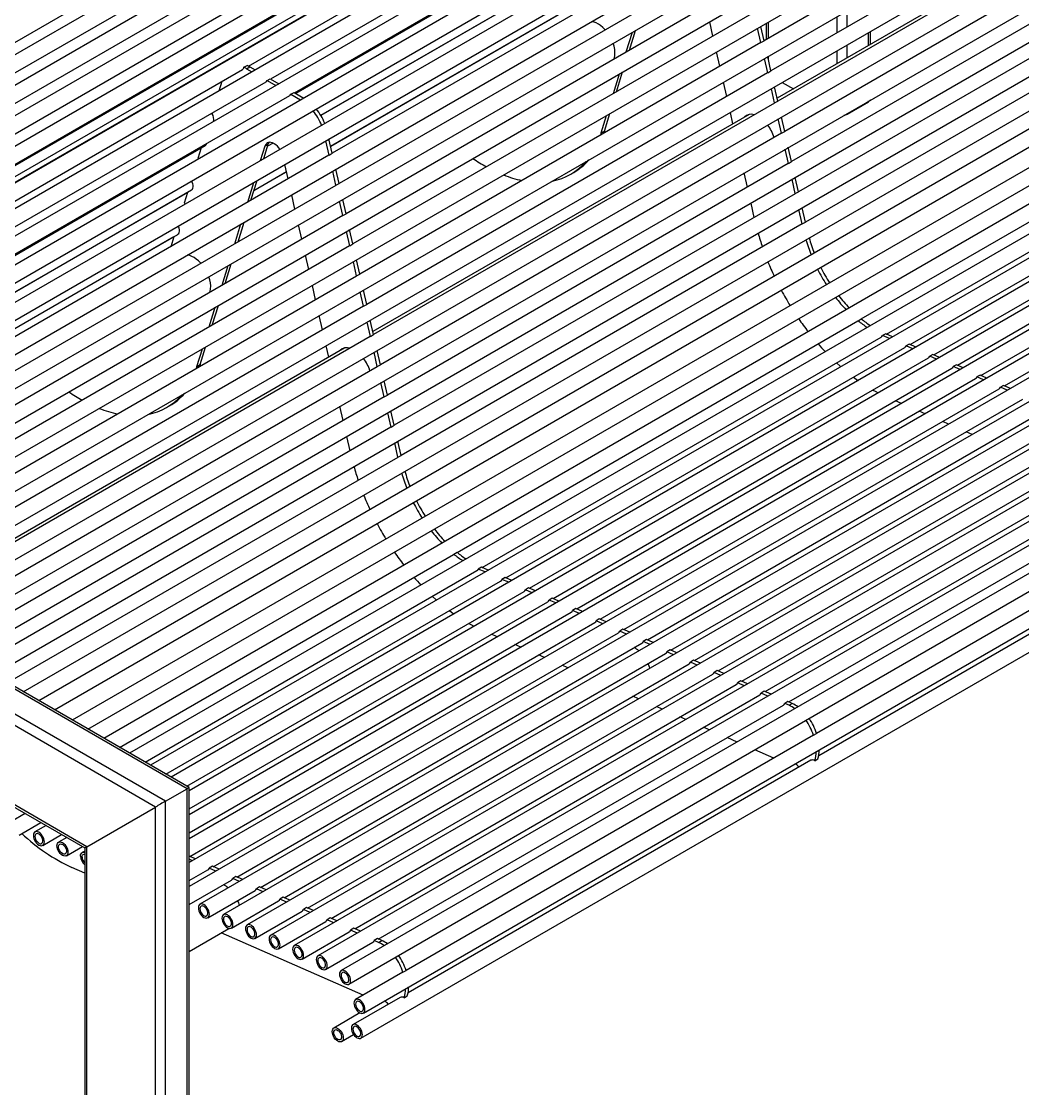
# Model space of a CAD drawing. Header units: millimetres. Extents: x 3563 to 9503, y -2974 to 1226.
# Drawn here: x 7806 to 8705, y -1466 to -508 of the extents above; entities that cross this region are included whole.
import ezdxf

# ---------------------------------------------------------------- set-up
doc = ezdxf.new("R2010")
doc.units = ezdxf.units.MM

# ---------------------------------------------------------------- blocks, each defined once
blk = doc.blocks.new('izometria')
for p, q in [((-1000.36, 3041.91), (-2188.3, 2356.13)), ((-1015.1, 3033.82), (-2203.04, 2348.04)), ((-979.17, 3031.02), (-2167.11, 2345.23)), ((-957.85, 3018.71), (-2145.79, 2332.93)), ((-936.66, 3005.14), (-2124.6, 2319.36)), ((-2117.6, 2307.23), (-929.66, 2993.01)), ((-921.92, 2980.04), (-2109.86, 2294.25)), ((-2102.86, 2282.13), (-914.92, 2967.91)), ((-1358.91, 2949.99), (-2466.13, 2310.81)), ((-1337.75, 2934.83), (-2442.42, 2297.12)), ((-2096.65, 2255), (-908.72, 2940.78)), ((-1316.58, 2919.67), (-2418.71, 2283.43)), ((-2090.47, 2227.87), (-902.53, 2913.65)), ((-1295.42, 2904.52), (-2395, 2269.74)), ((-1274.26, 2889.36), (-2371.28, 2256.06)), ((-2084.29, 2200.74), (-896.35, 2886.52)), ((-2078.11, 2173.61), (-890.17, 2859.4)), ((-2071.92, 2146.49), (-883.98, 2832.27)), ((-936.24, 2818.27), (-1301.88, 2607.19)), ((-2065.74, 2119.36), (-877.8, 2805.14)), ((-1764.91, 2584.38), (-1407.25, 2790.86)), ((-930.06, 2791.14), (-1295.69, 2580.07)), ((-1744.84, 2572.84), (-1386.06, 2779.96)), ((-2059.56, 2092.23), (-871.62, 2778.02)), ((-1723.52, 2560.53), (-1364.74, 2767.65)), ((-923.87, 2764.02), (-1289.51, 2552.94)), ((-2046.95, 2068.82), (-865.44, 2750.89)), ((-946.71, 2753.8), (-1290.11, 2555.56)), ((-917.69, 2736.89), (-1283.33, 2525.81)), ((-2020.36, 2053.47), (-859.25, 2723.76)), ((-1722.6, 2560), (-1440.56, 2722.82)), ((-2146.29, 2506.66), (-1786.97, 2714.09)), ((-1444.02, 2720.57), (-1722.38, 2559.87)), ((-1329.61, 2713.97), (-1689.59, 2506.15)), ((-911.51, 2709.76), (-1277.15, 2498.68)), ((-2125.12, 2491.5), (-1765.8, 2698.93)), ((-1993.77, 2038.12), (-853.07, 2696.64)), ((-2103.96, 2476.34), (-1744.64, 2683.77)), ((-1699.92, 2540.25), (-1452.92, 2682.84)), ((-1323.42, 2686.84), (-1683.41, 2479.03)), ((-1456.38, 2680.59), (-1699.81, 2540.07)), ((-905.33, 2682.63), (-1270.96, 2471.56)), ((-2082.79, 2461.19), (-1723.48, 2668.61)), ((-1967.19, 2022.77), (-846.89, 2669.51)), ((-844.94, 2654.25), (-1953, 2014.58)), ((-1317.24, 2659.71), (-1677.23, 2451.9)), ((-899.14, 2655.51), (-1264.78, 2444.43)), ((-2061.63, 2446.03), (-1702.31, 2653.46)), ((-1710.79, 2647.33), (-2060.68, 2445.35)), ((-1939, 2006.5), (-837.94, 2642.13)), ((-1691.05, 2512.54), (-1465.29, 2642.87)), ((-1468.75, 2640.62), (-1691, 2512.31)), ((-830.02, 2628.23), (-1923, 1997.27)), ((-1311.06, 2632.59), (-1671.04, 2424.77)), ((-1236.33, 2614.34), (-1236.33, 2628.87)), ((-1227.28, 2619.56), (-1227.28, 2634.09)), ((-1909, 1989.18), (-823.02, 2616.11)), ((-1422.76, 2598.8), (-1417.29, 2616.49)), ((-1347.74, 2611.41), (-1350.67, 2624.25)), ((-1304.7, 2605.55), (-1307.63, 2618.4)), ((-1301.87, 2607.18), (-1304.8, 2620.03)), ((-1299.86, 2622.89), (-1299.86, 2608.36)), ((-1297.99, 2609.44), (-1297.99, 2623.97)), ((-810.86, 2606.66), (-1894.73, 1980.95)), ((-1638.25, 2608.45), (-1638.13, 2608.58)), ((-1638.13, 2608.58), (-1635.3, 2610.21)), ((-1638.13, 2608.58), (-1638.08, 2608.54)), ((-1635.3, 2610.21), (-1635.25, 2610.17)), ((-1425.59, 2597.17), (-1420.11, 2614.86)), ((-1304.7, 2605.55), (-1301.87, 2607.18)), ((-1208.04, 2602.94), (-1208.04, 2614.5)), ((-1206.17, 2604.02), (-1206.17, 2615.58)), ((-1304.87, 2605.46), (-1664.86, 2397.64)), ((-1341.56, 2584.28), (-1344.49, 2597.12)), ((-1304.7, 2605.55), (-1304.87, 2605.46)), ((-1236.33, 2586.61), (-1236.33, 2598.17)), ((-1227.28, 2591.84), (-1227.28, 2603.4)), ((-789.75, 2592.09), (-1871.56, 1967.57)), ((-1612.89, 2590.5), (-1612.69, 2590.36)), ((-1610.06, 2592.13), (-1609.86, 2591.99)), ((-1298.52, 2578.42), (-1301.45, 2591.27)), ((-1295.69, 2580.06), (-1298.62, 2592.91)), ((-1297.99, 2590.13), (-1297.99, 2593.27)), ((-2133.55, 2371.57), (-1770.24, 2581.31)), ((-768.58, 2582.74), (-1852.88, 1956.79)), ((-1768.91, 2583.31), (-1766.09, 2584.94)), ((-1766.48, 2582.07), (-1763.65, 2583.7)), ((-1766.48, 2582.07), (-1761.67, 2579.29)), ((-1763.65, 2583.7), (-1758.84, 2580.92)), ((-1298.69, 2578.33), (-1658.68, 2370.52)), ((-1437.14, 2559.8), (-1431.67, 2577.49)), ((-1434.32, 2561.43), (-1428.84, 2579.12)), ((-1298.52, 2578.42), (-1298.69, 2578.33)), ((-1298.52, 2578.42), (-1295.69, 2580.06)), ((-2113.47, 2360.03), (-1749.04, 2570.41)), ((-747.42, 2573.46), (-1834.26, 1946.04)), ((-1791.16, 2562.26), (-1788.53, 2570.75)), ((-1748.07, 2571.44), (-1745.24, 2573.07)), ((-1748.07, 2571.44), (-1740.35, 2566.98)), ((-1745.24, 2573.07), (-1737.52, 2568.61)), ((-1587.5, 2572.32), (-1587.3, 2572.18)), ((-1584.67, 2573.95), (-1584.48, 2573.81)), ((-1335.38, 2557.15), (-1338.31, 2570)), ((-1285.58, 2569.74), (-1275.57, 2563.96)), ((-1214.54, 2357.46), (-849.12, 2568.41)), ((-726.25, 2564.18), (-1818.1, 1933.87)), ((-1726.76, 2559.13), (-1723.93, 2560.77)), ((-1726.76, 2559.13), (-1718, 2554.08)), ((-1723.93, 2560.77), (-1715.17, 2555.71)), ((-1654.22, 2566.64), (-1654.02, 2566.5)), ((-1292.34, 2551.3), (-1295.27, 2564.15)), ((-1289.51, 2552.93), (-1292.44, 2565.78)), ((-2092.16, 2347.72), (-1727.73, 2558.1)), ((-705.09, 2554.9), (-1818.1, 1912.38)), ((-1292.51, 2551.21), (-1652.5, 2343.39)), ((-1292.34, 2551.3), (-1292.51, 2551.21)), ((-1292.34, 2551.3), (-1289.51, 2552.93)), ((-1227.28, 2541.31), (-1208.04, 2552.41)), ((-1208.04, 2552.41), (-1208.04, 2553.11)), ((-1191.85, 2343.79), (-828.01, 2553.84)), ((-683.93, 2545.63), (-1818.1, 1890.88)), ((-1797.54, 2541.64), (-1797.24, 2542.59)), ((-1315.35, 2540.99), (-1653.1, 2346.02)), ((-1628.83, 2548.46), (-1628.63, 2548.32)), ((-1448.11, 2524.36), (-1443.23, 2540.12)), ((-1445.28, 2525.99), (-1440.4, 2541.75)), ((-1329.8, 2532.65), (-1332.12, 2542.87)), ((-1316.66, 2540.24), (-1316.11, 2540.8)), ((-1227.28, 2541.31), (-1227.28, 2542)), ((-1170.62, 2334.48), (-806.84, 2544.49)), ((-662.76, 2536.35), (-1818.1, 1869.39)), ((-1286.15, 2524.17), (-1289.08, 2537.02)), ((-1283.33, 2525.8), (-1286.25, 2538.65)), ((-1149.45, 2325.2), (-785.67, 2535.21)), ((-641.6, 2527.07), (-1818.1, 1847.89)), ((-1286.33, 2524.08), (-1646.31, 2316.26)), ((-1448.11, 2524.36), (-1448.73, 2522.41)), ((-1448.11, 2524.36), (-1445.28, 2525.99)), ((-1445.28, 2525.99), (-1445.9, 2524.05)), ((-1286.15, 2524.17), (-1286.33, 2524.08)), ((-1286.15, 2524.17), (-1283.33, 2525.8)), ((-1128.29, 2315.93), (-764.51, 2525.93)), ((-2091.24, 2347.19), (-1803.55, 2513.27)), ((-1807, 2511.02), (-2091.02, 2347.07)), ((-1809.9, 2501.66), (-1806.91, 2511.33)), ((-620.43, 2517.79), (-1808.37, 1832.01)), ((-1753.89, 2499.75), (-1749.87, 2512.74)), ((-1751.06, 2501.38), (-1747.04, 2514.37)), ((-1749.87, 2512.74), (-1747.04, 2514.37)), ((-1742.77, 2515.27), (-1747.64, 2512.46)), ((-1747.54, 2512.77), (-1743.01, 2515.38)), ((-1742.09, 2514.91), (-1741.68, 2514.68)), ((-1692.42, 2504.51), (-1695.35, 2517.38)), ((-1689.59, 2506.14), (-1692.52, 2519.01)), ((-1277.14, 2498.68), (-1280.07, 2511.53)), ((-1107.12, 2306.65), (-743.35, 2516.65)), ((-1692.59, 2504.42), (-2058.23, 2293.34)), ((-1809.62, 2501.18), (-1809.9, 2501.66)), ((-599.27, 2508.52), (-1787.21, 1822.73)), ((-1692.42, 2504.51), (-1692.59, 2504.42)), ((-1692.42, 2504.51), (-1689.59, 2506.14)), ((-1279.97, 2497.04), (-1282.9, 2509.89)), ((-1085.96, 2297.37), (-722.18, 2507.38)), ((-578.1, 2499.24), (-1766.04, 1813.46)), ((-1729.28, 2483.24), (-1732.21, 2496.1)), ((-1683.41, 2479.02), (-1686.34, 2491.87)), ((-1280.14, 2496.95), (-1640.13, 2289.14)), ((-1279.97, 2497.04), (-1280.14, 2496.95)), ((-1279.97, 2497.04), (-1277.14, 2498.68)), ((-1762.63, 2463.99), (-1757.15, 2481.7)), ((-1730.68, 2489.4), (-1760, 2472.48)), ((-1759.91, 2472.79), (-1730.73, 2489.63)), ((-556.94, 2489.96), (-1744.88, 1804.18)), ((-1686.24, 2477.38), (-1689.17, 2490.23)), ((-1475.5, 2487.38), (-1472.67, 2489.02)), ((-1316.83, 2475.77), (-1319.76, 2488.61)), ((-1273.79, 2469.92), (-1276.72, 2482.77)), ((-1270.96, 2471.55), (-1273.89, 2484.4)), ((-2068.56, 2327.45), (-1815.91, 2473.3)), ((-1686.41, 2477.29), (-2052.05, 2266.22)), ((-1765.46, 2462.36), (-1759.98, 2480.07)), ((-535.78, 2480.68), (-1723.72, 1794.9)), ((-1686.24, 2477.38), (-1686.41, 2477.29)), ((-1686.24, 2477.38), (-1683.41, 2479.02)), ((-1819.37, 2471.05), (-2068.45, 2327.26)), ((-1822.27, 2461.68), (-1819.27, 2471.36)), ((-1723.1, 2456.12), (-1726.02, 2468.96)), ((-514.61, 2471.41), (-1702.55, 1785.62)), ((-1680.05, 2450.26), (-1682.98, 2463.11)), ((-1677.23, 2451.89), (-1680.15, 2464.74)), ((-1273.96, 2469.83), (-1633.95, 2262.01)), ((-1273.79, 2469.92), (-1273.96, 2469.83)), ((-1273.79, 2469.92), (-1270.96, 2471.55)), ((-1821.68, 2460.61), (-1822.27, 2461.68)), ((-493.67, 2458.19), (-1681.61, 1772.41)), ((-1310.65, 2448.65), (-1313.58, 2461.49)), ((-1267.61, 2442.79), (-1270.54, 2455.64)), ((-1264.78, 2444.42), (-1267.71, 2457.27)), ((-1680.23, 2450.17), (-2045.86, 2239.09)), ((-1774.19, 2426.62), (-1768.71, 2444.31)), ((-1680.05, 2450.26), (-1680.23, 2450.17)), ((-1680.05, 2450.26), (-1677.23, 2451.89)), ((-1674.61, 1760.28), (-486.67, 2446.06)), ((-1267.61, 2442.79), (-1264.78, 2444.42)), ((-1777.01, 2424.99), (-1771.54, 2442.68)), ((-1716.91, 2428.99), (-1719.84, 2441.83)), ((-1673.87, 2423.13), (-1676.8, 2435.98)), ((-1671.04, 2424.76), (-1673.97, 2437.61)), ((-1267.78, 2442.7), (-1627.77, 2234.88)), ((-1267.61, 2442.79), (-1267.78, 2442.7)), ((-2059.68, 2299.73), (-1828.28, 2433.32)), ((-1831.74, 2431.07), (-2059.63, 2299.51)), ((-1834.36, 2422.58), (-1831.64, 2431.38)), ((-1673.87, 2423.13), (-1671.04, 2424.76)), ((-1674.04, 2423.04), (-2039.68, 2211.96)), ((-1710.73, 2401.86), (-1713.66, 2414.7)), ((-1673.87, 2423.13), (-1674.04, 2423.04)), ((-1661.65, 1734.33), (-473.71, 2420.12)), ((-1788.57, 2387.62), (-1783.1, 2405.31)), ((-1785.74, 2389.25), (-1780.27, 2406.94)), ((-1667.69, 2396), (-1670.62, 2408.85)), ((-1664.86, 2397.64), (-1667.79, 2410.49)), ((-1667.86, 2395.91), (-2033.5, 2184.84)), ((-1667.69, 2396), (-1667.86, 2395.91)), ((-1667.69, 2396), (-1664.86, 2397.64)), ((-1663.93, 1711.8), (-475.99, 2397.59)), ((-1704.55, 2374.73), (-1707.48, 2387.58)), ((-1661.51, 2368.88), (-1664.43, 2381.73)), ((-1658.68, 2370.51), (-1661.61, 2383.36)), ((-1661.68, 2368.79), (-2027.32, 2157.71)), ((-1800.13, 2350.25), (-1794.66, 2367.94)), ((-1797.3, 2351.89), (-1791.83, 2369.57)), ((-1661.51, 2368.88), (-1661.68, 2368.79)), ((-1661.51, 2368.88), (-1658.68, 2370.51)), ((-1950.49, 2362.77), (-1950.29, 2362.63)), ((-1947.66, 2364.4), (-1947.46, 2364.26)), ((-1698.37, 2347.61), (-1701.29, 2360.45)), ((-1217.4, 2355.85), (-1214.57, 2357.48)), ((-1655.32, 2341.75), (-1658.25, 2354.6)), ((-1652.5, 2343.38), (-1655.42, 2356.23)), ((-1577.52, 2147.91), (-1217.75, 2355.6)), ((-1217.75, 2355.6), (-1217.4, 2355.85)), ((-1655.5, 2341.66), (-2021.13, 2130.58)), ((-1655.32, 2341.75), (-1655.5, 2341.66)), ((-1655.32, 2341.75), (-1652.5, 2343.38)), ((-1554.84, 2134.25), (-1196.64, 2341.03)), ((-1192.64, 2344.14), (-1195.47, 2342.51)), ((-1189.36, 2339.83), (-1195.47, 2342.51)), ((-1186.53, 2341.46), (-1192.64, 2344.14)), ((-1678.33, 2331.45), (-2021.73, 2133.21)), ((-1811.09, 2314.81), (-1806.22, 2330.57)), ((-1808.26, 2316.45), (-1803.39, 2332.21)), ((-1692.78, 2323.11), (-1695.11, 2333.32)), ((-1679.64, 2330.69), (-1679.1, 2331.25)), ((-1646.31, 2316.26), (-1649.24, 2329.1)), ((-1533.6, 2124.94), (-1175.47, 2331.68)), ((-1171.45, 2334.85), (-1174.28, 2333.22)), ((-1168.2, 2330.55), (-1174.28, 2333.22)), ((-1165.37, 2332.18), (-1171.45, 2334.85)), ((-1649.14, 2314.62), (-1652.07, 2327.47)), ((-1512.44, 2115.66), (-1154.31, 2322.4)), ((-1150.29, 2325.57), (-1153.12, 2323.94)), ((-1147.03, 2321.27), (-1153.12, 2323.94)), ((-1144.2, 2322.9), (-1150.29, 2325.57)), ((-1649.31, 2314.53), (-2014.95, 2103.45)), ((-1811.09, 2314.81), (-1811.72, 2312.87)), ((-1811.09, 2314.81), (-1808.26, 2316.45)), ((-1808.26, 2316.45), (-1808.89, 2314.5)), ((-1649.14, 2314.62), (-1649.31, 2314.53)), ((-1649.14, 2314.62), (-1646.31, 2316.26)), ((-1491.27, 2106.38), (-1133.15, 2313.12)), ((-1129.12, 2316.29), (-1131.95, 2314.66)), ((-1125.87, 2311.99), (-1131.95, 2314.66)), ((-1123.04, 2313.63), (-1129.12, 2316.29)), ((-1642.96, 2287.5), (-1645.89, 2300.35)), ((-1640.13, 2289.13), (-1643.06, 2301.98)), ((-1470.11, 2097.1), (-1111.98, 2303.85)), ((-1107.96, 2307.02), (-1110.79, 2305.38)), ((-1104.7, 2302.72), (-1110.79, 2305.38)), ((-1101.88, 2304.35), (-1107.96, 2307.02)), ((-1448.95, 2087.82), (-1090.82, 2294.57)), ((-1086.79, 2297.74), (-1089.62, 2296.11)), ((-1083.54, 2293.44), (-1089.62, 2296.11)), ((-1080.71, 2295.07), (-1086.79, 2297.74)), ((-1643.13, 2287.41), (-2008.77, 2076.33)), ((-1642.96, 2287.5), (-1643.13, 2287.41)), ((-1642.96, 2287.5), (-1640.13, 2289.13)), ((-1427.78, 2078.55), (-1069.65, 2285.29)), ((-1178.5, 2281.61), (-1183.75, 2283.91)), ((-1838.49, 2277.84), (-1835.66, 2279.47)), ((-1679.82, 2266.23), (-1682.74, 2279.07)), ((-1636.78, 2260.37), (-1639.7, 2273.22)), ((-1633.95, 2262), (-1636.88, 2274.85)), ((-1406.62, 2069.27), (-1048.49, 2276.01)), ((-1157.34, 2272.33), (-1162.59, 2274.63)), ((-1636.78, 2260.37), (-1633.95, 2262)), ((-1385.45, 2059.99), (-1027.32, 2266.73)), ((-1136.17, 2263.05), (-1141.42, 2265.35)), ((-1636.95, 2260.28), (-2002.59, 2049.2)), ((-1673.64, 2239.1), (-1676.56, 2251.94)), ((-1636.78, 2260.37), (-1636.95, 2260.28)), ((-1364.29, 2050.71), (-1006.16, 2257.46)), ((-1115.01, 2253.78), (-1120.26, 2256.08)), ((-1630.59, 2233.24), (-1633.52, 2246.09)), ((-1627.76, 2234.87), (-1630.69, 2247.72)), ((-1343.12, 2041.44), (-985, 2248.18)), ((-1630.77, 2233.15), (-1981.19, 2030.86)), ((-1630.59, 2233.24), (-1630.77, 2233.15)), ((-1630.59, 2233.24), (-1627.76, 2234.87)), ((-1321.96, 2032.16), (-963.83, 2238.9)), ((-1300.8, 2022.88), (-942.67, 2229.62)), ((-1279.63, 2013.6), (-921.5, 2220.35)), ((-894.6, 2193.31), (-1254.69, 1985.43)), ((-896.89, 2170.78), (-1252.79, 1965.32)), ((-1580.74, 2146.05), (-1580.38, 2146.3)), ((-1580.38, 2146.3), (-1577.56, 2147.94)), ((-1880.73, 1972.87), (-1580.74, 2146.05)), ((-1857.56, 1959.49), (-1559.63, 2131.48)), ((-1555.63, 2134.59), (-1558.46, 2132.96)), ((-1552.35, 2130.28), (-1558.46, 2132.96)), ((-1549.52, 2131.91), (-1555.63, 2134.59)), ((-1819.97, 1935.63), (-2139.44, 2120.05)), ((-1818.1, 1936.71), (-2135.84, 2120.14)), ((-1838.88, 1948.7), (-1538.46, 2122.13)), ((-1534.44, 2125.3), (-1537.27, 2123.67)), ((-1531.18, 2121), (-1537.27, 2123.67)), ((-1528.35, 2122.63), (-1534.44, 2125.3)), ((-1839.2, 1924.52), (-2158.68, 2108.95)), ((-1820.26, 1937.96), (-1517.3, 2112.85)), ((-1513.27, 2116.02), (-1516.1, 2114.39)), ((-1510.02, 2111.72), (-1516.1, 2114.39)), ((-1507.19, 2113.36), (-1513.27, 2116.02)), ((-1848.26, 1919.3), (-2161.83, 2100.32)), ((-1818.1, 1917.71), (-1496.13, 2103.58)), ((-1492.11, 2106.75), (-1494.94, 2105.11)), ((-1488.85, 2102.45), (-1494.94, 2105.11)), ((-1486.03, 2104.08), (-1492.11, 2106.75)), ((-1818.1, 1896.21), (-1474.97, 2094.3)), ((-1470.95, 2097.47), (-1473.77, 2095.84)), ((-1467.69, 2093.17), (-1473.77, 2095.84)), ((-1464.86, 2094.8), (-1470.95, 2097.47)), ((-1817.58, 1875.02), (-1453.8, 2085.02)), ((-1449.78, 2088.19), (-1452.61, 2086.56)), ((-1446.53, 2083.89), (-1452.61, 2086.56)), ((-1443.7, 2085.52), (-1449.78, 2088.19)), ((-1796.42, 1865.74), (-1432.64, 2075.74)), ((-1541.49, 2072.06), (-1546.74, 2074.36)), ((-1428.62, 2078.91), (-1431.45, 2077.28)), ((-1425.36, 2074.61), (-1431.45, 2077.28)), ((-1422.53, 2076.25), (-1428.62, 2078.91)), ((-1407.45, 2069.64), (-1410.28, 2068)), ((-1401.37, 2066.97), (-1407.45, 2069.64)), ((-1775.25, 1856.46), (-1411.47, 2066.47)), ((-1520.32, 2062.78), (-1525.57, 2065.08)), ((-1404.2, 2065.34), (-1410.28, 2068)), ((-1386.29, 2060.36), (-1389.12, 2058.72)), ((-1380.2, 2057.69), (-1386.29, 2060.36)), ((-1754.09, 1847.18), (-1390.31, 2057.19)), ((-1499.16, 2053.51), (-1504.41, 2055.81)), ((-1383.03, 2056.06), (-1389.12, 2058.72)), ((-1365.12, 2051.08), (-1367.95, 2049.45)), ((-1359.04, 2048.41), (-1365.12, 2051.08)), ((-1732.92, 1837.9), (-1369.15, 2047.91)), ((-1478, 2044.23), (-1483.24, 2046.53)), ((-1361.87, 2046.78), (-1367.95, 2049.45)), ((-1343.96, 2041.8), (-1346.79, 2040.17)), ((-1337.88, 2039.14), (-1343.96, 2041.8)), ((-1711.76, 1828.63), (-1347.98, 2038.63)), ((-1340.7, 2037.5), (-1346.79, 2040.17)), ((-1322.8, 2032.52), (-1325.62, 2030.89)), ((-1316.71, 2029.86), (-1322.8, 2032.52)), ((-1690.6, 1819.35), (-1326.82, 2029.35)), ((-1319.54, 2028.23), (-1325.62, 2030.89)), ((-1301.63, 2023.25), (-1304.46, 2021.61)), ((-1298.38, 2018.95), (-1304.46, 2021.61)), ((-1295.55, 2020.58), (-1301.63, 2023.25)), ((-1909.91, 1883.69), (-2143.15, 2018.33)), ((-2140.85, 2014.84), (-1911.79, 1882.61)), ((-1669.43, 1810.07), (-1305.65, 2020.08)), ((-1414.5, 2016.4), (-1419.75, 2018.7)), ((-1280.47, 2013.97), (-1283.3, 2012.34)), ((-1279.37, 2010.62), (-1283.3, 2012.34)), ((-1276.54, 2012.25), (-1280.47, 2013.97)), ((-1279.37, 2010.62), (-1276.54, 2012.25)), ((-1648.27, 1800.79), (-1284.49, 2010.8)), ((-1393.34, 2007.12), (-1398.59, 2009.42)), ((-1372.17, 1997.84), (-1377.42, 2000.14)), ((-1257.59, 1983.76), (-1623.33, 1772.62)), ((-1351.01, 1988.56), (-1356.26, 1990.86)), ((-1257.52, 1983.8), (-1254.69, 1985.43)), ((-1254.69, 1985.43), (-1254.83, 1985.35)), ((-1326.1, 1977.64), (-1335.09, 1981.59)), ((-1293.18, 1963.21), (-1310.18, 1970.66)), ((-1259.87, 1961.23), (-1621.43, 1752.51)), ((-1256.39, 1960.89), (-1253.56, 1962.53)), ((-1839.2, 1924.52), (-1819.97, 1935.63)), ((-1819.97, 1452.46), (-1819.97, 1935.63)), ((-1818.1, 1455.07), (-1818.1, 1936.71)), ((-1909.91, 1883.69), (-1848.26, 1919.3)), ((-1848.26, 1441.36), (-1848.26, 1919.3)), ((-1839.2, 1441.36), (-1839.2, 1924.52)), ((-1965.27, 1913.48), (-1977.69, 1906.3)), ((-1970.69, 1894.18), (-1951.26, 1905.4)), ((-1946.58, 1902.69), (-1956.52, 1896.95)), ((-1949.52, 1884.83), (-1932.58, 1894.61)), ((-1927.96, 1891.94), (-1935.36, 1887.68)), ((-1928.36, 1875.55), (-1913.96, 1883.86)), ((-1911.79, 1879.79), (-1914.19, 1878.4)), ((-1911.79, 1882.61), (-1911.79, 1479.57)), ((-1909.91, 1476.95), (-1909.91, 1883.69)), ((-1812.33, 1872.71), (-1818.1, 1875.24)), ((-1815.16, 1871.08), (-1818.1, 1872.37)), ((-1911.79, 1859.98), (-1923.34, 1865.04)), ((-1818.1, 1853.22), (-1801.27, 1862.93)), ((-1797.25, 1866.1), (-1800.08, 1864.47)), ((-1794, 1861.8), (-1800.08, 1864.47)), ((-1791.17, 1863.44), (-1797.25, 1866.1)), ((-1818.1, 1831.73), (-1780.11, 1853.66)), ((-1776.09, 1856.83), (-1778.92, 1855.19)), ((-1772.83, 1852.53), (-1778.92, 1855.19)), ((-1770.01, 1854.16), (-1776.09, 1856.83)), ((-1801.37, 1819.89), (-1758.95, 1844.38)), ((-1754.92, 1847.55), (-1757.75, 1845.92)), ((-1751.67, 1843.25), (-1757.75, 1845.92)), ((-1748.84, 1844.88), (-1754.92, 1847.55)), ((-1780.21, 1810.61), (-1737.78, 1835.1)), ((-1733.76, 1838.27), (-1736.59, 1836.64)), ((-1730.51, 1833.97), (-1736.59, 1836.64)), ((-1727.68, 1835.6), (-1733.76, 1838.27)), ((-1759.04, 1801.33), (-1716.62, 1825.82)), ((-1712.6, 1828.99), (-1715.42, 1827.36)), ((-1709.34, 1824.69), (-1715.42, 1827.36)), ((-1706.51, 1826.33), (-1712.6, 1828.99)), ((-1737.88, 1792.05), (-1695.45, 1816.55)), ((-1691.43, 1819.72), (-1694.26, 1818.08)), ((-1688.18, 1815.42), (-1694.26, 1818.08)), ((-1685.35, 1817.05), (-1691.43, 1819.72)), ((-1818.1, 1789.74), (-1782.33, 1810.39)), ((-1661.82, 1750.4), (-1789.38, 1806.32)), ((-1716.72, 1782.78), (-1674.29, 1807.27)), ((-1670.27, 1810.44), (-1673.1, 1808.81)), ((-1667.01, 1806.14), (-1673.1, 1808.81)), ((-1664.18, 1807.77), (-1670.27, 1810.44)), ((-1695.55, 1773.5), (-1653.13, 1797.99)), ((-1649.1, 1801.16), (-1651.93, 1799.53)), ((-1648.01, 1797.81), (-1651.93, 1799.53)), ((-1645.18, 1799.44), (-1649.1, 1801.16)), ((-1648.01, 1797.81), (-1645.18, 1799.44)), ((-1626.15, 1770.99), (-1623.33, 1772.62)), ((-1623.33, 1772.62), (-1623.46, 1772.54)), ((-1626.22, 1770.95), (-1668.65, 1746.46)), ((-1628.51, 1748.42), (-1670.93, 1723.93)), ((-1625.03, 1748.09), (-1622.2, 1749.72)), ((-1664.75, 1734.47), (-1688.19, 1720.93)), ((-1681.19, 1708.81), (-1670.42, 1715.03))]:
    blk.add_line(p, q)
at = {"flags": 128}
for points in [[(-1444.53, 2616.93), (-1444.92, 2617.35), (-1446.76, 2619.18), (-1448.67, 2620.76), (-1450.62, 2622.09), (-1452.58, 2623.13), (-1454.51, 2623.86), (-1456.38, 2624.28), (-1456.87, 2624.34)], [(-1436.43, 2590.91), (-1436.18, 2591.79), (-1435.82, 2593.8)], [(-1749.04, 2570.41), (-1748.66, 2570.69), (-1748.07, 2571.44)], [(-1727.73, 2558.1), (-1727.34, 2558.38), (-1726.76, 2559.13)], [(-1742.09, 2514.91), (-1743.38, 2515.54), (-1744.64, 2515.91), (-1745.84, 2516.02), (-1746.94, 2515.86), (-1747.91, 2515.44), (-1748.74, 2514.77), (-1749.4, 2513.86), (-1749.87, 2512.74)], [(-1746.25, 2515.99), (-1746.57, 2515.49), (-1747.04, 2514.37)], [(-1815.91, 2473.3), (-1815.77, 2473.38), (-1815.12, 2474.04), (-1814.67, 2474.97), (-1814.47, 2476.12), (-1814.52, 2477.43), (-1814.82, 2478.84), (-1815.35, 2480.28), (-1815.91, 2481.39)], [(-1828.28, 2433.32), (-1828.14, 2433.41), (-1827.48, 2434.06), (-1827.04, 2434.99), (-1826.84, 2436.14), (-1826.89, 2437.45), (-1827.18, 2438.86), (-1827.71, 2440.3), (-1827.96, 2440.82)], [(-1807.52, 2407.38), (-1807.9, 2407.8), (-1809.75, 2409.63), (-1811.66, 2411.22), (-1813.61, 2412.54), (-1815.56, 2413.58), (-1817.49, 2414.31), (-1819.36, 2414.73), (-1819.85, 2414.79)], [(-1799.41, 2381.36), (-1799.16, 2382.24), (-1798.8, 2384.26)], [(-1196.64, 2341.03), (-1195.97, 2341.6), (-1195.47, 2342.51)], [(-1236.67, 2317.92), (-1233.56, 2315.08), (-1233.03, 2314.62)], [(-1221.46, 2305.13), (-1218.03, 2302.61), (-1217.39, 2302.15)], [(-1204.11, 2293.65), (-1202.24, 2292.6), (-1199.36, 2291.06)], [(-1559.63, 2131.48), (-1558.96, 2132.06), (-1558.46, 2132.96)], [(-1599.66, 2108.37), (-1596.54, 2105.54), (-1596.02, 2105.07)], [(-1584.44, 2095.59), (-1581.02, 2093.07), (-1580.37, 2092.6)], [(-1567.1, 2084.1), (-1565.22, 2083.06), (-1562.35, 2081.52)], [(-1406.14, 2048.05), (-1405.28, 2046.03), (-1404.47, 2043.68)], [(-1957.97, 1893.75), (-1957.85, 1892.41), (-1957.48, 1890.99), (-1956.89, 1889.56), (-1956.11, 1888.2), (-1955.17, 1886.98), (-1954.12, 1885.96), (-1953.02, 1885.18), (-1951.92, 1884.68), (-1950.87, 1884.5), (-1949.94, 1884.64), (-1949.15, 1885.09), (-1948.56, 1885.84), (-1948.2, 1886.83), (-1948.07, 1888.03), (-1948.2, 1889.38), (-1948.56, 1890.8), (-1949.15, 1892.22), (-1949.94, 1893.58), (-1950.87, 1894.8), (-1951.92, 1895.83), (-1953.02, 1896.61), (-1954.12, 1897.1), (-1955.17, 1897.28), (-1956.11, 1897.14), (-1956.89, 1896.69), (-1957.48, 1895.95), (-1957.85, 1894.95), (-1957.97, 1893.75)], [(-1956.56, 1892.93), (-1956.43, 1891.76), (-1956.04, 1890.51), (-1955.44, 1889.3), (-1954.65, 1888.21), (-1953.74, 1887.31), (-1952.78, 1886.68), (-1951.84, 1886.36), (-1950.98, 1886.38), (-1950.28, 1886.73), (-1949.78, 1887.39), (-1949.52, 1888.31), (-1949.52, 1889.43), (-1949.78, 1890.65), (-1950.28, 1891.89), (-1950.98, 1893.05), (-1951.84, 1894.06), (-1952.78, 1894.83), (-1953.74, 1895.3), (-1954.65, 1895.46), (-1955.44, 1895.27), (-1956.04, 1894.76), (-1956.43, 1893.96), (-1956.56, 1892.93)], [(-1936.81, 1884.47), (-1936.68, 1885.67), (-1936.32, 1886.67), (-1935.73, 1887.41), (-1934.94, 1887.86), (-1934.01, 1888), (-1932.96, 1887.82), (-1931.86, 1887.33), (-1930.76, 1886.55), (-1929.71, 1885.52), (-1928.77, 1884.3), (-1927.99, 1882.94), (-1927.4, 1881.52), (-1927.03, 1880.1), (-1926.91, 1878.76), (-1927.03, 1877.56), (-1927.4, 1876.56), (-1927.99, 1875.82), (-1928.77, 1875.36), (-1929.71, 1875.22), (-1930.76, 1875.41), (-1931.86, 1875.9), (-1932.96, 1876.68), (-1934.01, 1877.7), (-1934.94, 1878.93), (-1935.73, 1880.28), (-1936.32, 1881.71), (-1936.68, 1883.13), (-1936.81, 1884.47)], [(-1935.39, 1883.66), (-1935.26, 1884.68), (-1934.88, 1885.48), (-1934.27, 1885.99), (-1933.48, 1886.18), (-1932.58, 1886.03), (-1931.62, 1885.55), (-1930.67, 1884.78), (-1929.82, 1883.77), (-1929.12, 1882.61), (-1928.62, 1881.37), (-1928.36, 1880.15), (-1928.36, 1879.04), (-1928.62, 1878.12), (-1929.12, 1877.45), (-1929.82, 1877.1), (-1930.67, 1877.08), (-1931.62, 1877.4), (-1932.58, 1878.03), (-1933.48, 1878.93), (-1934.27, 1880.02), (-1934.88, 1881.24), (-1935.26, 1882.48), (-1935.39, 1883.66)], [(-1915.64, 1875.19), (-1915.52, 1876.39), (-1915.15, 1877.39), (-1914.56, 1878.13), (-1913.78, 1878.59), (-1912.84, 1878.73), (-1911.8, 1878.55), (-1911.79, 1878.54)], [(-1914.23, 1874.38), (-1914.1, 1875.4), (-1913.71, 1876.2), (-1913.11, 1876.71), (-1912.32, 1876.9), (-1911.79, 1876.85)], [(-1809.82, 1828.81), (-1809.7, 1827.46), (-1809.33, 1826.04), (-1808.74, 1824.62), (-1807.96, 1823.26), (-1807.02, 1822.04), (-1805.97, 1821.01), (-1804.87, 1820.23), (-1803.77, 1819.74), (-1802.72, 1819.56), (-1801.79, 1819.7), (-1801, 1820.15), (-1800.41, 1820.89), (-1800.05, 1821.89), (-1799.92, 1823.09), (-1800.05, 1824.43), (-1800.41, 1825.85), (-1801, 1827.28), (-1801.79, 1828.64), (-1802.72, 1829.86), (-1803.77, 1830.89), (-1804.87, 1831.66), (-1805.97, 1832.16), (-1807.02, 1832.34), (-1807.96, 1832.2), (-1808.74, 1831.75), (-1809.33, 1831), (-1809.7, 1830.01), (-1809.82, 1828.81)], [(-1808.41, 1827.99), (-1808.28, 1826.81), (-1807.89, 1825.57), (-1807.29, 1824.36), (-1806.5, 1823.26), (-1805.59, 1822.37), (-1804.63, 1821.74), (-1803.69, 1821.42), (-1802.83, 1821.44), (-1802.13, 1821.79), (-1801.63, 1822.45), (-1801.37, 1823.37), (-1801.37, 1824.48), (-1801.63, 1825.7), (-1802.13, 1826.94), (-1802.83, 1828.11), (-1803.69, 1829.11), (-1804.63, 1829.88), (-1805.59, 1830.36), (-1806.5, 1830.51), (-1807.29, 1830.33), (-1807.89, 1829.81), (-1808.28, 1829.02), (-1808.41, 1827.99)], [(-1774.77, 1835.24), (-1773.92, 1833.22), (-1773.11, 1830.87)], [(-1788.66, 1819.53), (-1788.53, 1818.18), (-1788.17, 1816.77), (-1787.58, 1815.34), (-1786.79, 1813.98), (-1785.86, 1812.76), (-1784.81, 1811.73), (-1783.71, 1810.96), (-1782.61, 1810.46), (-1781.56, 1810.28), (-1780.62, 1810.42), (-1779.84, 1810.87), (-1779.25, 1811.62), (-1778.88, 1812.61), (-1778.76, 1813.81), (-1778.88, 1815.16), (-1779.25, 1816.58), (-1779.84, 1818), (-1780.62, 1819.36), (-1781.56, 1820.58), (-1782.61, 1821.61), (-1783.71, 1822.39), (-1784.81, 1822.88), (-1785.86, 1823.06), (-1786.79, 1822.92), (-1787.58, 1822.47), (-1788.17, 1821.73), (-1788.53, 1820.73), (-1788.66, 1819.53)], [(-1787.24, 1818.71), (-1787.11, 1817.53), (-1786.73, 1816.29), (-1786.12, 1815.08), (-1785.33, 1813.98), (-1784.43, 1813.09), (-1783.47, 1812.46), (-1782.52, 1812.14), (-1781.67, 1812.16), (-1780.97, 1812.51), (-1780.47, 1813.17), (-1780.21, 1814.09), (-1780.21, 1815.2), (-1780.47, 1816.43), (-1780.97, 1817.66), (-1781.67, 1818.83), (-1782.52, 1819.83), (-1783.47, 1820.6), (-1784.43, 1821.08), (-1785.33, 1821.23), (-1786.12, 1821.05), (-1786.73, 1820.54), (-1787.11, 1819.74), (-1787.24, 1818.71)], [(-1767.49, 1810.25), (-1767.37, 1808.91), (-1767, 1807.49), (-1766.41, 1806.06), (-1765.63, 1804.71), (-1764.69, 1803.48), (-1763.65, 1802.46), (-1762.54, 1801.68), (-1761.44, 1801.18), (-1760.4, 1801), (-1759.46, 1801.14), (-1758.67, 1801.6), (-1758.08, 1802.34), (-1757.72, 1803.34), (-1757.59, 1804.54), (-1757.72, 1805.88), (-1758.08, 1807.3), (-1758.67, 1808.72), (-1759.46, 1810.08), (-1760.4, 1811.3), (-1761.44, 1812.33), (-1762.54, 1813.11), (-1763.65, 1813.6), (-1764.69, 1813.78), (-1765.63, 1813.64), (-1766.41, 1813.19), (-1767, 1812.45), (-1767.37, 1811.45), (-1767.49, 1810.25)], [(-1766.08, 1809.43), (-1765.95, 1808.26), (-1765.56, 1807.02), (-1764.96, 1805.8), (-1764.17, 1804.71), (-1763.26, 1803.81), (-1762.3, 1803.18), (-1761.36, 1802.86), (-1760.51, 1802.88), (-1759.8, 1803.23), (-1759.3, 1803.89), (-1759.04, 1804.82), (-1759.04, 1805.93), (-1759.3, 1807.15), (-1759.8, 1808.39), (-1760.51, 1809.55), (-1761.36, 1810.56), (-1762.3, 1811.33), (-1763.26, 1811.81), (-1764.17, 1811.96), (-1764.96, 1811.77), (-1765.56, 1811.26), (-1765.95, 1810.46), (-1766.08, 1809.43)], [(-1746.33, 1800.97), (-1746.21, 1799.63), (-1745.84, 1798.21), (-1745.25, 1796.79), (-1744.47, 1795.43), (-1743.53, 1794.21), (-1742.48, 1793.18), (-1741.38, 1792.4), (-1740.28, 1791.91), (-1739.23, 1791.73), (-1738.29, 1791.87), (-1737.51, 1792.32), (-1736.92, 1793.06), (-1736.55, 1794.06), (-1736.43, 1795.26), (-1736.55, 1796.6), (-1736.92, 1798.02), (-1737.51, 1799.45), (-1738.29, 1800.8), (-1739.23, 1802.03), (-1740.28, 1803.05), (-1741.38, 1803.83), (-1742.48, 1804.32), (-1743.53, 1804.51), (-1744.47, 1804.37), (-1745.25, 1803.91), (-1745.84, 1803.17), (-1746.21, 1802.17), (-1746.33, 1800.97)], [(-1744.92, 1800.16), (-1744.78, 1798.98), (-1744.4, 1797.74), (-1743.79, 1796.52), (-1743.01, 1795.43), (-1742.1, 1794.53), (-1741.14, 1793.9), (-1740.2, 1793.59), (-1739.34, 1793.6), (-1738.64, 1793.96), (-1738.14, 1794.62), (-1737.88, 1795.54), (-1737.88, 1796.65), (-1738.14, 1797.87), (-1738.64, 1799.11), (-1739.34, 1800.27), (-1740.2, 1801.28), (-1741.14, 1802.05), (-1742.1, 1802.53), (-1743.01, 1802.68), (-1743.79, 1802.49), (-1744.4, 1801.98), (-1744.78, 1801.18), (-1744.92, 1800.16)], [(-1725.17, 1791.7), (-1725.04, 1790.35), (-1724.68, 1788.93), (-1724.09, 1787.51), (-1723.3, 1786.15), (-1722.36, 1784.93), (-1721.32, 1783.9), (-1720.22, 1783.12), (-1719.11, 1782.63), (-1718.07, 1782.45), (-1717.13, 1782.59), (-1716.35, 1783.04), (-1715.76, 1783.78), (-1715.39, 1784.78), (-1715.27, 1785.98), (-1715.39, 1787.32), (-1715.76, 1788.74), (-1716.35, 1790.17), (-1717.13, 1791.53), (-1718.07, 1792.75), (-1719.11, 1793.77), (-1720.22, 1794.55), (-1721.32, 1795.05), (-1722.36, 1795.23), (-1723.3, 1795.09), (-1724.09, 1794.64), (-1724.68, 1793.89), (-1725.04, 1792.9), (-1725.17, 1791.7)], [(-1723.75, 1790.88), (-1723.62, 1789.7), (-1723.24, 1788.46), (-1722.63, 1787.25), (-1721.84, 1786.15), (-1720.93, 1785.26), (-1719.97, 1784.63), (-1719.03, 1784.31), (-1718.18, 1784.33), (-1717.47, 1784.68), (-1716.97, 1785.34), (-1716.71, 1786.26), (-1716.71, 1787.37), (-1716.97, 1788.59), (-1717.47, 1789.83), (-1718.18, 1791), (-1719.03, 1792), (-1719.97, 1792.77), (-1720.93, 1793.25), (-1721.84, 1793.4), (-1722.63, 1793.21), (-1723.24, 1792.7), (-1723.62, 1791.9), (-1723.75, 1790.88)], [(-1704, 1782.42), (-1703.88, 1781.07), (-1703.51, 1779.65), (-1702.92, 1778.23), (-1702.14, 1776.87), (-1701.2, 1775.65), (-1700.15, 1774.62), (-1699.05, 1773.84), (-1697.95, 1773.35), (-1696.9, 1773.17), (-1695.97, 1773.31), (-1695.18, 1773.76), (-1694.59, 1774.51), (-1694.23, 1775.5), (-1694.1, 1776.7), (-1694.23, 1778.05), (-1694.59, 1779.47), (-1695.18, 1780.89), (-1695.97, 1782.25), (-1696.9, 1783.47), (-1697.95, 1784.5), (-1699.05, 1785.28), (-1700.15, 1785.77), (-1701.2, 1785.95), (-1702.14, 1785.81), (-1702.92, 1785.36), (-1703.51, 1784.61), (-1703.88, 1783.62), (-1704, 1782.42)], [(-1702.59, 1781.6), (-1702.46, 1780.42), (-1702.07, 1779.18), (-1701.46, 1777.97), (-1700.68, 1776.87), (-1699.77, 1775.98), (-1698.81, 1775.35), (-1697.87, 1775.03), (-1697.01, 1775.05), (-1696.31, 1775.4), (-1695.81, 1776.06), (-1695.55, 1776.98), (-1695.55, 1778.09), (-1695.81, 1779.31), (-1696.31, 1780.55), (-1697.01, 1781.72), (-1697.87, 1782.72), (-1698.81, 1783.49), (-1699.77, 1783.97), (-1700.68, 1784.12), (-1701.46, 1783.94), (-1702.07, 1783.43), (-1702.46, 1782.63), (-1702.59, 1781.6)], [(-1683.06, 1769.2), (-1682.94, 1767.86), (-1682.57, 1766.44), (-1681.98, 1765.01), (-1681.2, 1763.66), (-1680.26, 1762.43), (-1679.22, 1761.41), (-1678.11, 1760.63), (-1677.01, 1760.14), (-1675.97, 1759.95), (-1675.03, 1760.09), (-1674.24, 1760.55), (-1673.65, 1761.29), (-1673.29, 1762.29), (-1673.16, 1763.49), (-1673.29, 1764.83), (-1673.65, 1766.25), (-1674.24, 1767.67), (-1675.03, 1769.03), (-1675.97, 1770.25), (-1677.01, 1771.28), (-1678.11, 1772.06), (-1679.22, 1772.55), (-1680.26, 1772.73), (-1681.2, 1772.59), (-1681.98, 1772.14), (-1682.57, 1771.4), (-1682.94, 1770.4), (-1683.06, 1769.2)], [(-1681.65, 1768.38), (-1681.52, 1767.21), (-1681.13, 1765.97), (-1680.53, 1764.75), (-1679.74, 1763.66), (-1678.83, 1762.76), (-1677.87, 1762.13), (-1676.93, 1761.81), (-1676.07, 1761.83), (-1675.37, 1762.18), (-1674.87, 1762.85), (-1674.61, 1763.77), (-1674.61, 1764.88), (-1674.87, 1766.1), (-1675.37, 1767.34), (-1676.07, 1768.5), (-1676.93, 1769.51), (-1677.87, 1770.28), (-1678.83, 1770.76), (-1679.74, 1770.91), (-1680.53, 1770.72), (-1681.13, 1770.21), (-1681.52, 1769.41), (-1681.65, 1768.38)], [(-1670.1, 1743.25), (-1669.98, 1741.91), (-1669.61, 1740.49), (-1669.02, 1739.07), (-1668.24, 1737.71), (-1667.3, 1736.49), (-1666.25, 1735.46), (-1665.15, 1734.68), (-1664.05, 1734.19), (-1663, 1734.01), (-1662.06, 1734.15), (-1661.28, 1734.6), (-1660.69, 1735.34), (-1660.33, 1736.34), (-1660.2, 1737.54), (-1660.33, 1738.88), (-1660.69, 1740.3), (-1661.28, 1741.73), (-1662.06, 1743.08), (-1663, 1744.31), (-1664.05, 1745.33), (-1665.15, 1746.11), (-1666.25, 1746.61), (-1667.3, 1746.79), (-1668.24, 1746.65), (-1669.02, 1746.2), (-1669.61, 1745.45), (-1669.98, 1744.45), (-1670.1, 1743.25)], [(-1668.69, 1742.44), (-1668.56, 1741.26), (-1668.17, 1740.02), (-1667.56, 1738.81), (-1666.78, 1737.71), (-1665.87, 1736.82), (-1664.91, 1736.18), (-1663.97, 1735.87), (-1663.11, 1735.88), (-1662.41, 1736.24), (-1661.91, 1736.9), (-1661.65, 1737.82), (-1661.65, 1738.93), (-1661.91, 1740.15), (-1662.41, 1741.39), (-1663.11, 1742.56), (-1663.97, 1743.56), (-1664.91, 1744.33), (-1665.87, 1744.81), (-1666.78, 1744.96), (-1667.56, 1744.77), (-1668.17, 1744.26), (-1668.56, 1743.46), (-1668.69, 1742.44)], [(-1689.64, 1717.73), (-1689.52, 1718.93), (-1689.15, 1719.93), (-1688.56, 1720.67), (-1687.78, 1721.12), (-1686.84, 1721.26), (-1685.79, 1721.08), (-1684.69, 1720.59), (-1683.59, 1719.81), (-1682.54, 1718.78), (-1681.6, 1717.56), (-1680.82, 1716.2), (-1680.23, 1714.78), (-1679.86, 1713.36), (-1679.74, 1712.02), (-1679.86, 1710.81), (-1680.23, 1709.82), (-1680.82, 1709.07), (-1681.6, 1708.62), (-1682.54, 1708.48), (-1683.59, 1708.66), (-1684.69, 1709.16), (-1685.79, 1709.94), (-1686.84, 1710.96), (-1687.78, 1712.19), (-1688.56, 1713.54), (-1689.15, 1714.97), (-1689.52, 1716.39), (-1689.64, 1717.73)], [(-1688.23, 1716.91), (-1688.09, 1717.94), (-1687.71, 1718.74), (-1687.1, 1719.25), (-1686.32, 1719.44), (-1685.41, 1719.29), (-1684.45, 1718.81), (-1683.51, 1718.04), (-1682.65, 1717.03), (-1681.95, 1715.87), (-1681.45, 1714.63), (-1681.19, 1713.41), (-1681.19, 1712.29), (-1681.45, 1711.37), (-1681.95, 1710.71), (-1682.65, 1710.36), (-1683.51, 1710.34), (-1684.45, 1710.66), (-1685.41, 1711.29), (-1686.32, 1712.19), (-1687.1, 1713.28), (-1687.71, 1714.5), (-1688.09, 1715.74), (-1688.23, 1716.91)], [(-1672.38, 1720.72), (-1672.26, 1719.38), (-1671.89, 1717.96), (-1671.3, 1716.54), (-1670.52, 1715.18), (-1669.58, 1713.96), (-1668.54, 1712.93), (-1667.43, 1712.15), (-1666.33, 1711.66), (-1665.29, 1711.48), (-1664.35, 1711.62), (-1663.56, 1712.07), (-1662.97, 1712.81), (-1662.61, 1713.81), (-1662.48, 1715.01), (-1662.61, 1716.35), (-1662.97, 1717.77), (-1663.56, 1719.2), (-1664.35, 1720.55), (-1665.29, 1721.78), (-1666.33, 1722.8), (-1667.43, 1723.58), (-1668.54, 1724.07), (-1669.58, 1724.26), (-1670.52, 1724.12), (-1671.3, 1723.66), (-1671.89, 1722.92), (-1672.26, 1721.92), (-1672.38, 1720.72)], [(-1670.97, 1719.91), (-1670.84, 1718.73), (-1670.45, 1717.49), (-1669.85, 1716.28), (-1669.06, 1715.18), (-1668.15, 1714.28), (-1667.19, 1713.65), (-1666.25, 1713.34), (-1665.4, 1713.35), (-1664.69, 1713.71), (-1664.19, 1714.37), (-1663.93, 1715.29), (-1663.93, 1716.4), (-1664.19, 1717.62), (-1664.69, 1718.86), (-1665.4, 1720.03), (-1666.25, 1721.03), (-1667.19, 1721.8), (-1668.15, 1722.28), (-1669.06, 1722.43), (-1669.85, 1722.24), (-1670.45, 1721.73), (-1670.84, 1720.93), (-1670.97, 1719.91)]]:
    blk.add_lwpolyline(points, dxfattribs=at)
for centre, radius, start, end in [((-1461.69, 2595.77), 25.95, 355.6588, 20.56359), ((-1771.77, 2583.76), 2.89, 301.94733, 351.03974), ((-1779.46, 2559.68), 25.88, 59.91404, 65.96143), ((-1776.63, 2561.31), 25.88, 59.91404, 65.96143), ((-1209.81, 2555.84), 3.86, 297.3236, 332.58708), ((-1804.21, 2536.76), 8.26, 345.93189, 36.19615), ((-1746.71, 2512.18), 51.3, 21.91425, 38.90775), ((-1743.88, 2513.82), 51.3, 21.91425, 38.90775), ((-1313.43, 2532.85), 8.35, 70.61119, 136.43762), ((-1231.33, 2548.69), 8.42, 278.14242, 298.77365), ((-1327.58, 2509.46), 36.45, 17.37015, 37.27504), ((-1805.1, 2515.73), 2.9, 302.36184, 346.92505), ((-1750.3, 2500.83), 16.31, 33.03265, 58.1152), ((-1475.34, 2629.44), 155.2, 235.50132, 240.77161), ((-1501.96, 2533.22), 52.91, 280.81066, 319.18396), ((-1499.39, 2535.09), 53.26, 300.10721, 319.16896), ((-1498.74, 2579.99), 100.38, 248.34807, 258.22832), ((-1082.43, 2497.07), 233.29, 195.5613, 198.73176), ((-1129.99, 2466.18), 139.4, 195.64396, 201.59429), ((-1127.16, 2467.81), 139.4, 195.64396, 201.59429), ((-1058.23, 2505.99), 259.1, 202.02092, 205.178), ((-1824.68, 2386.22), 25.95, 355.6588, 20.56359), ((-1115.03, 2472.44), 155.62, 206.89392, 212.78575), ((-1112.2, 2474.07), 155.62, 206.89392, 212.78575), ((-1049.96, 2510.01), 268.29, 208.19788, 211.61438), ((-1127.86, 2462.69), 139.5, 218.0483, 224.01972), ((-1125.03, 2464.32), 139.5, 218.0483, 224.01972), ((-1058.01, 2504.53), 258.55, 214.62377, 217.80373), ((-1150.39, 2436.42), 101.73, 230.88863, 236.55843), ((-1153.22, 2434.78), 101.73, 230.88863, 236.55843), ((-1676.42, 2323.3), 8.35, 70.61119, 136.43762), ((-1073.75, 2491.66), 238.21, 221.0915, 223.34878), ((-1176.85, 2333.97), 2.67, 300.83482, 343.51496), ((-1690.57, 2299.92), 36.45, 17.37015, 37.27504), ((-1155.68, 2324.7), 2.67, 300.82101, 343.52735), ((-1134.52, 2315.42), 2.67, 300.83335, 343.51643), ((-1113.35, 2306.14), 2.67, 300.80847, 343.53848), ((-1838.33, 2419.89), 155.2, 235.50132, 240.77161), ((-1862.38, 2325.54), 53.26, 300.10721, 319.16896), ((-1092.19, 2296.86), 2.67, 300.83019, 343.5196), ((-1864.95, 2323.67), 52.91, 280.81066, 319.18396), ((-1861.73, 2370.45), 100.38, 248.34807, 258.22832), ((-1445.41, 2287.53), 233.29, 195.5613, 198.73176), ((-1492.97, 2256.63), 139.4, 195.64396, 201.59429), ((-1490.15, 2258.26), 139.4, 195.64396, 201.59429), ((-1421.21, 2296.44), 259.1, 202.02092, 205.178), ((-1475.19, 2264.52), 155.62, 206.89392, 212.78575), ((-1478.02, 2262.89), 155.62, 206.89392, 212.78575), ((-1412.94, 2300.46), 268.29, 208.19788, 211.61438), ((-1490.84, 2253.14), 139.5, 218.0483, 224.01972), ((-1488.01, 2254.77), 139.5, 218.0483, 224.01972), ((-1421, 2294.98), 258.55, 214.62377, 217.80373), ((-1516.21, 2225.24), 101.73, 230.88863, 236.55843), ((-1513.38, 2226.87), 101.73, 230.88863, 236.55843), ((-1436.73, 2282.11), 238.21, 221.0915, 223.34878), ((-1539.83, 2124.43), 2.67, 300.83482, 343.51496), ((-1518.67, 2115.15), 2.67, 300.82101, 343.52735), ((-1497.5, 2105.87), 2.67, 300.83335, 343.51643), ((-1476.34, 2096.59), 2.67, 300.80847, 343.53848), ((-1455.17, 2087.32), 2.67, 300.83019, 343.5196), ((-1434.01, 2078.04), 2.67, 300.80824, 343.53871), ((-1430.69, 2041.68), 24.13, 47.45467, 59.42125), ((-1412.85, 2068.76), 2.67, 300.83649, 343.51352), ((-1391.68, 2059.48), 2.67, 300.83335, 343.51643), ((-1370.51, 2050.2), 2.67, 300.80844, 343.53873), ((-1349.35, 2040.93), 2.67, 300.83361, 343.51595), ((-1328.19, 2031.65), 2.67, 300.83356, 343.51645), ((-1307.02, 2022.37), 2.67, 300.83649, 343.51352), ((-1285.86, 2013.1), 2.67, 300.82682, 343.52275), ((-1288.16, 1986.26), 28.47, 53.82457, 65.90801), ((-1290.99, 1984.63), 28.47, 53.82457, 65.90801), ((-1305.79, 1968.13), 50.75, 17.9887, 35.10398), ((-1302.96, 1969.76), 50.75, 17.9887, 35.10398), ((-1277.82, 1968.15), 22.63, 341.30121, 2.07694), ((-1274.99, 1969.78), 22.63, 341.30121, 2.07694), ((-1278.14, 1950.2), 8.91, 32.68703, 62.53018), ((-1258.41, 1958.14), 3.42, 53.68998, 115.28039), ((-1854.61, 2014.67), 164.66, 226.33452, 245.33029), ((-1904.79, 1875.71), 10.86, 182.69614, 229.9011), ((-1906.47, 1874.75), 7.77, 182.74854, 226.77256), ((-1802.64, 1865.23), 2.67, 300.80824, 343.53871), ((-1799.33, 1828.87), 24.13, 47.45467, 59.42125), ((-1781.48, 1855.95), 2.67, 300.83649, 343.51352), ((-1760.32, 1846.67), 2.67, 300.83335, 343.51643), ((-1739.15, 1837.4), 2.67, 300.80844, 343.53873), ((-1717.99, 1828.12), 2.67, 300.83361, 343.51595), ((-1696.82, 1818.84), 2.67, 300.83356, 343.51645), ((-1675.66, 1809.56), 2.67, 300.83649, 343.51352), ((-1654.5, 1800.29), 2.67, 300.82682, 343.52275), ((-1659.63, 1771.82), 28.47, 53.82457, 65.90801), ((-1656.8, 1773.45), 28.47, 53.82457, 65.90801), ((-1674.43, 1755.32), 50.75, 17.9887, 35.10398), ((-1671.6, 1756.95), 50.75, 17.9887, 35.10398), ((-1646.46, 1755.34), 22.63, 341.30121, 2.07694), ((-1643.63, 1756.97), 22.63, 341.30121, 2.07694), ((-1646.77, 1737.39), 8.91, 32.68703, 62.53018), ((-1627.05, 1745.33), 3.42, 53.68998, 115.28039)]:
    blk.add_arc(centre, radius, start, end)
for centre, start_param, end_param in [((-1824.5, 1933.01), 6.283145, 7.068543), ((-1824.5, 1933.01), 0.000041, 0.785358), ((-1843.73, 1921.91), 0.785358, 2.356154), ((-1843.73, 1921.91), 0.785358, 2.356154), ((-1905.39, 1886.3), 2.356154, 3.141552), ((-1905.39, 1886.3), 2.356154, 3.141633)]:
    blk.add_ellipse(centre, major_axis=(6.4, 3.7), ratio=0.00007, start_param=start_param, end_param=end_param)

msp = doc.modelspace()

# ---------------------------------------------------------------- block references
msp.add_blockref('izometria', (9775.02, -3132.26))

doc.saveas('drawing.dxf')
